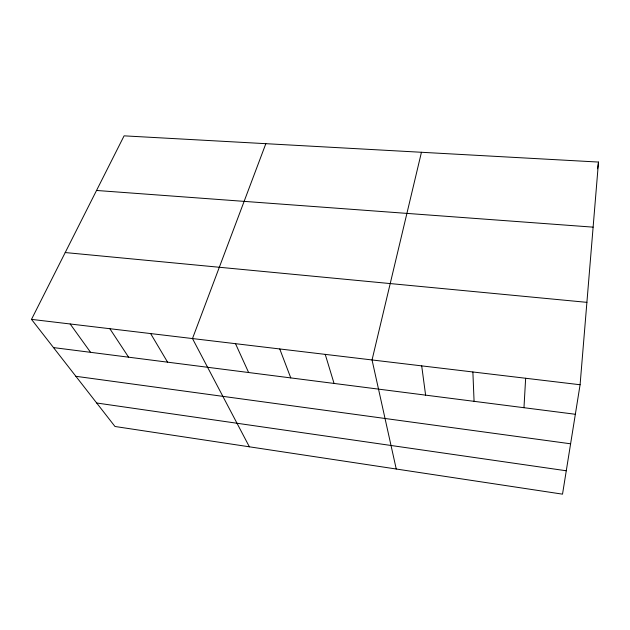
<?xml version="1.0" encoding="UTF-8"?>
<svg xmlns="http://www.w3.org/2000/svg" width="630" height="630" viewBox="0 0 630 630"><rect width="100%" height="100%" fill="white"/><g stroke="black" fill="none" stroke-linecap="round" stroke-linejoin="round"><path stroke-width="0.94" d="M523.971 407.704L525.648 378.268M580.088 384.749L598.5 162.06L124.094 135.844L31.5 319.371L114.983 426.486L562.519 494.156L580.088 384.749L31.5 319.371M597.579 168.777L598.5 162.06M421.446 152.279L372.046 359.958L396.246 469.011M265.844 143.679L192.481 338.562L249.386 446.812M96.54 190.465L593.121 227.147M65.213 252.551L586.9 302.345M53.487 347.587L575.347 414.272M75.868 376.299L570.607 443.796M96.674 402.995L566.268 470.775M70.166 323.977L90.57 352.327M109.856 328.71L128.591 357.178M150.617 333.569L167.58 362.163M235.51 343.689L248.63 372.519M279.744 348.957L290.776 377.905M325.238 354.383L334.058 383.442M421.698 365.873L425.612 395.136M472.878 371.976L474.075 401.334"/></g></svg>
